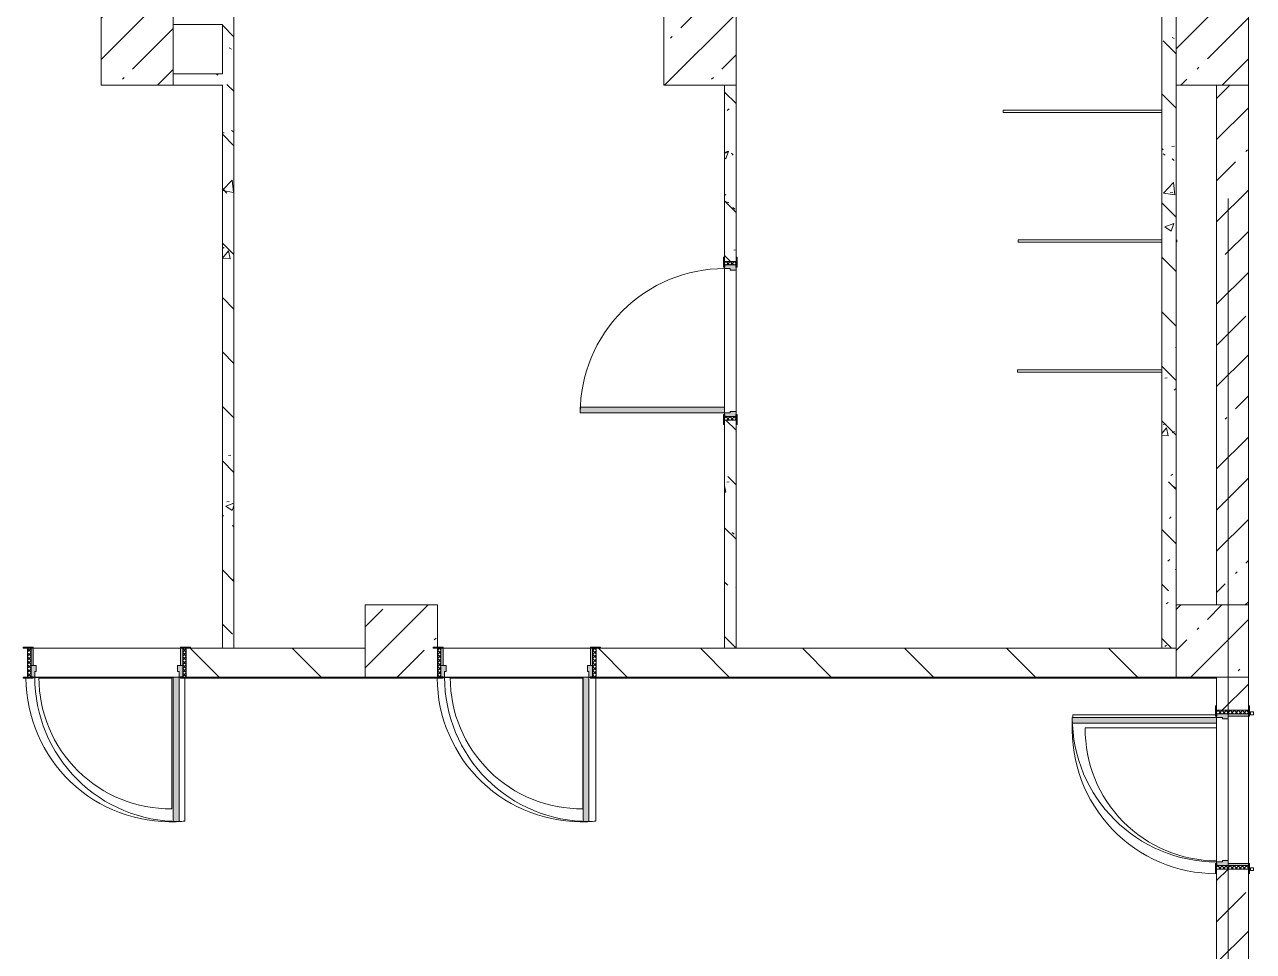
# Model space of a CAD drawing. Header units: millimetres. Extents: x 81731 to 272849, y -8553 to 29000.
# Drawn here: x 222058 to 230574, y 16700 to 23120 of the extents above; entities that cross this region are included whole.
import ezdxf

# ---------------------------------------------------------------- set-up
doc = ezdxf.new("R2010")
doc.units = ezdxf.units.MM
for name, color, linetype, lineweight, true_color in [('A-DOOR-4', 7, 'Continuous', 5, 0xe2e2e2), ('A-DOOR-5', 7, 'Continuous', 5, 0xaaaaaa), ('A-DOOR-FRAM-2', 7, 'Continuous', 5, 0xe2e2e2), ('A-DOOR-FRAM-4', 7, 'Continuous', 5, 0xaaaaaa), ('A-FLOR-1', 7, 'Continuous', 5, 0xaaaaaa), ('I-WALL-26', 7, 'Continuous', 5, 0x787878)]:
    doc.layers.add(name, color=color, linetype=linetype, lineweight=lineweight, true_color=true_color)
for name, color, linetype, lineweight in [('A-GENM-1', 7, 'Continuous', 5), ('A-WALL', 7, 'Continuous', 9), ('A-WALL-6', 7, 'Continuous', 5), ('I-WALL-24', 7, 'Continuous', 5), ('S-COLS-1', 7, 'Continuous', 5), ('Оси', 7, 'Continuous', 9)]:
    doc.layers.add(name, color=color, linetype=linetype, lineweight=lineweight)
pattern_1 = [(45, (145838.57, 0), (-285.1231, 285.1231), []), (45, (146123.7, 0), (-285.1231, 285.1231), [504.031, -100.806, 16.764, -84.042])]
pattern_2 = [(135, (145838.57, 0), (-377.1708, -377.1708), [533.4, -88.9, 17.78, -88.9]), (135, (145838.57, 376.94), (-377.1708, -377.1708), []), (50, (145838.57, 0), (637.6445, -55.7866), [66.675, -733.425]), (355, (145838.6, 0), (-123.3494, 668.699), [53.34, -586.74]), (100.451, (145891.7, -4.65), (514.299, 612.908), [56.665, -623.315]), (46.184, (145838.6, 177.8), (948.7764, -147.15), [100.012, -1100.137]), (96.636, (145917.6, 165.5), (830.909, 865.997), [84.998, -934.973]), (351.184, (145838.6, 177.8), (830.918, 865.988), [80.01, -880.11]), (21, (145927.47, 133.35), (530.6506, -357.9283), [66.675, -733.425]), (326, (145927.5, 133.35), (216.308, 644.6585), [53.34, -586.74]), (71.451, (145971.7, 103.5), (746.9596, 286.7243), [56.665, -623.315]), (37.5, (145838.57, 0), (10.81053, 295.9426), [16.764, -562.864, 16.764, -578.866, -588.962]), (37.5, (145838.57, 0), (10.81053, 295.9426), [-1175.258, 16.764, -572.198]), (7.5, (145838.57, 0), (233.8692, 350.6318), [16.764, -322.834, 16.764, -549.529, -224.472]), (7.5, (145838.57, 0), (233.8692, 350.6318), [-905.891, 16.764, -207.708]), (327.5, (145640.32, 0), (474.5678, -20.0513), [16.764, -205.486, 16.764, -676.656, -920.115]), (327.5, (145640.32, 0), (474.5678, -20.0513), [-915.67, 16.764, -903.351]), (317.5, (145551.42, 0), (518.4522, 88.9934), [16.764, -272.161, 16.764, -443.738, -653.415]), (317.5, (145551.42, 0), (518.4522, 88.9934), [-749.427, 16.764, -636.651])]

# ---------------------------------------------------------------- blocks, each defined once
blk = doc.blocks.new('BSC_Колонна _Прямоугольная - 500х500-23287078-2_4_3_птичка')
at = {"layer": 'S-COLS-1'}
h = blk.add_hatch(dxfattribs=at)
h.set_pattern_fill('FP_75', color=256, style=0, pattern_type=2)
h.set_pattern_definition([(45, (-84450, -22950), (-285.1231, 285.1231), []), (45, (-84164.88, -22950), (-285.1231, 285.1231), [504.031, -100.806, 16.764, -84.042])])
h.paths.add_polyline_path([(-250, -250), (250, -250), (250, 250), (-250, 250), (-250, -160)])
for p, q in [((250, 250), (-250, 250)), ((-250, 250), (-250, -250)), ((250, -250), (250, 250)), ((-250, -250), (250, -250))]:
    blk.add_line(p, q, dxfattribs=at)
blk = doc.blocks.new('BSC_Колонна _Прямоугольная - 500х500-V122-2_4_3_птичка')
at = {"layer": 'S-COLS-1'}
h = blk.add_hatch(dxfattribs=at)
h.set_pattern_fill('FP_94', color=256, style=0, pattern_type=2)
h.set_pattern_definition([(45, (-77000, -22950), (-285.1231, 285.1231), []), (45, (-76714.88, -22950), (-285.1231, 285.1231), [504.031, -100.806, 16.764, -84.042])])
h.paths.add_polyline_path([(-250, -250), (250, -250), (250, 250), (-250, 250), (-250, -160)])
for p, q in [((250, 250), (-250, 250)), ((-250, 250), (-250, -250)), ((250, -250), (250, 250)), ((-250, -250), (250, -250))]:
    blk.add_line(p, q, dxfattribs=at)
blk = doc.blocks.new('110_Дверь_СКБ_1Ст_Внутренняя1 - Д-4 1100x2100h_су мгн-V126-2_4_3_птичка')
at = {"layer": 'A-DOOR-4'}
h = blk.add_hatch(color=256, dxfattribs=at)
h.paths.add_polyline_path([(-512.5, 40), (-512.5, -40), (-477.5, -40), (-477.5, 0), (-487.5, 0), (-487.5, 40)])
h.paths.add_polyline_path([(502.5, 0), (502.5, -40), (537.5, -40), (537.5, 40), (512.5, 40), (512.5, 0)])
at = {"layer": 'A-DOOR-5'}
h = blk.add_hatch(dxfattribs=at)
h.set_pattern_fill('FP_8', color=256, style=0, pattern_type=2)
h.set_pattern_definition([(135, (1751.41, 104.685), (-14.14214, -14.14214), []), (225, (1751.41, 104.685), (14.14214, -14.14214), [])])
h.paths.add_polyline_path([(537.5, -40), (562.5, -40), (562.5, 40), (537.5, 40)])
at = {"layer": 'A-DOOR-FRAM-2'}
for points in [[(-487.5, 1040), (-487.5, 40), (-447.5, 40), (-447.5, 1040)], [(-567.5, 40), (-497.5, 40), (-497.5, 48), (-567.5, 48)], [(522.5, 40), (592.5, 40), (592.5, 48), (522.5, 48)], [(-567.5, -48), (-497.5, -48), (-497.5, -40), (-567.5, -40)], [(522.5, -48), (592.5, -48), (592.5, -40), (522.5, -40)]]:
    blk.add_hatch(color=256, dxfattribs=at).paths.add_polyline_path(points)
at = {"layer": 'A-DOOR-FRAM-4'}
h = blk.add_hatch(dxfattribs=at)
h.set_pattern_fill('FP_9', color=256, style=0, pattern_type=2)
h.set_pattern_definition([(45, (-371.384, 104.685), (-14.1421, 14.1421), []), (135, (-371.384, 104.685), (-14.1421, -14.1421), [])])
h.paths.add_polyline_path([(-537.5, -40), (-512.5, -40), (-512.5, 40), (-537.5, 40)])
at = {"layer": 'A-DOOR-5'}
for p, q in [((-487.5, 1040), (-487.5, 40)), ((-447.5, 1040), (-487.5, 1040)), ((-447.5, 40), (-447.5, 1040)), ((-487.5, 40), (-447.5, 40))]:
    blk.add_line(p, q, dxfattribs=at)
blk.add_arc((-487.5, 40), 1000, 360, 90, dxfattribs=at)
at = {"layer": 'A-DOOR-FRAM-4'}
for p, q in [((-497.5, 48), (-567.5, 48)), ((-567.5, 48), (-567.5, 40)), ((-567.5, 40), (-497.5, 40)), ((-512.5, 40), (-537.5, 40)), ((-537.5, 40), (-537.5, -40)), ((-487.5, 40), (-512.5, 40)), ((-512.5, 40), (-512.5, -40)), ((-512.5, -40), (-512.5, 40)), ((-497.5, 40), (-512.5, 40)), ((-512.5, 40), (-512.5, 39)), ((-512.5, 39), (-497.5, 39)), ((-497.5, 40), (-497.5, 48)), ((-497.5, 39), (-497.5, 40)), ((-487.5, 0), (-487.5, 40)), ((-477.5, 0), (-487.5, 0)), ((-477.5, -40), (-477.5, 0)), ((512.5, 0), (502.5, 0)), ((502.5, 0), (502.5, -40)), ((512.5, 40), (512.5, 0)), ((537.5, 40), (512.5, 40)), ((592.5, 48), (522.5, 48)), ((522.5, 48), (522.5, 40)), ((537.5, 40), (522.5, 40)), ((522.5, 40), (522.5, 39)), ((522.5, 40), (592.5, 40)), ((522.5, 39), (537.5, 39)), ((537.5, -40), (537.5, 40)), ((562.5, 40), (537.5, 40)), ((537.5, 40), (537.5, -40)), ((537.5, 39), (537.5, 40)), ((562.5, -40), (562.5, 40)), ((592.5, 40), (592.5, 48)), ((-497.5, -40), (-567.5, -40)), ((-567.5, -40), (-567.5, -48)), ((-567.5, -48), (-497.5, -48)), ((-537.5, -40), (-512.5, -40)), ((-497.5, -39), (-512.5, -39)), ((-512.5, -39), (-512.5, -40)), ((-512.5, -40), (-477.5, -40)), ((-512.5, -40), (-497.5, -40)), ((-497.5, -40), (-497.5, -39)), ((-497.5, -48), (-497.5, -40)), ((502.5, -40), (537.5, -40)), ((537.5, -39), (522.5, -39)), ((522.5, -39), (522.5, -40)), ((522.5, -40), (537.5, -40)), ((592.5, -40), (522.5, -40)), ((522.5, -40), (522.5, -48)), ((522.5, -48), (592.5, -48)), ((537.5, -40), (537.5, -39)), ((537.5, -40), (562.5, -40)), ((592.5, -48), (592.5, -40))]:
    blk.add_line(p, q, dxfattribs=at)
blk = doc.blocks.new('110_Дверь_СКБ_1Ст_Внутренняя1 - Д-4 1100x2100h_су мгн-32375332-2_4_3_птичка')
at = {"layer": 'A-DOOR-4'}
h = blk.add_hatch(color=256, dxfattribs=at)
h.paths.add_polyline_path([(512.5, 100), (512.5, 60), (502.5, 60), (502.5, 20), (537.5, 20), (537.5, 100)])
h.paths.add_polyline_path([(-487.5, 100), (-512.5, 100), (-512.5, 20), (-477.5, 20), (-477.5, 60), (-487.5, 60)])
at = {"layer": 'A-DOOR-5'}
h = blk.add_hatch(dxfattribs=at)
h.set_pattern_fill('FP_23', color=256, style=0, pattern_type=2)
h.set_pattern_definition([(135, (1751.41, 164.685), (-14.14214, -14.14214), []), (225, (1751.41, 164.685), (14.14214, -14.14214), [])])
h.paths.add_polyline_path([(562.5, 100), (537.5, 100), (537.5, -100), (562.5, -100)])
at = {"layer": 'A-DOOR-FRAM-2'}
for points in [[(-487.5, 1100), (-487.5, 100), (-447.5, 100), (-447.5, 1100)], [(-567.5, 108), (-567.5, 100), (-497.5, 100), (-497.5, 108)], [(592.5, 108), (522.5, 108), (522.5, 100), (592.5, 100)], [(-497.5, 20), (-512.5, 20), (-512.5, -100), (-497.5, -100)], [(537.5, 20), (522.5, 20), (522.5, -100), (537.5, -100)], [(-567.5, -100), (-567.5, -108), (-497.5, -108), (-497.5, -100)], [(592.5, -100), (522.5, -100), (522.5, -108), (592.5, -108)]]:
    blk.add_hatch(color=256, dxfattribs=at).paths.add_polyline_path(points)
at = {"layer": 'A-DOOR-FRAM-4'}
h = blk.add_hatch(dxfattribs=at)
h.set_pattern_fill('FP_24', color=256, style=0, pattern_type=2)
h.set_pattern_definition([(45, (-371.384, 164.685), (-14.1421, 14.1421), []), (135, (-371.384, 164.685), (-14.1421, -14.1421), [])])
h.paths.add_polyline_path([(-512.5, 100), (-537.5, 100), (-537.5, -100), (-512.5, -100)])
at = {"layer": 'A-DOOR-5'}
for p, q in [((-487.5, 1100), (-487.5, 100)), ((-447.5, 1100), (-487.5, 1100)), ((-447.5, 100), (-447.5, 1100)), ((-487.5, 100), (-447.5, 100))]:
    blk.add_line(p, q, dxfattribs=at)
blk.add_arc((-487.5, 100), 1000, 360, 90, dxfattribs=at)
at = {"layer": 'A-DOOR-FRAM-4'}
for p, q in [((-497.5, 108), (-567.5, 108)), ((-567.5, 108), (-567.5, 100)), ((-567.5, 100), (-497.5, 100)), ((-512.5, 100), (-537.5, 100)), ((-537.5, 100), (-537.5, -100)), ((-487.5, 100), (-512.5, 100)), ((-512.5, 100), (-512.5, 20)), ((-512.5, -100), (-512.5, 100)), ((-497.5, 100), (-512.5, 100)), ((-512.5, 100), (-512.5, 99)), ((-512.5, 99), (-497.5, 99)), ((-497.5, 100), (-497.5, 108)), ((-497.5, 99), (-497.5, 100)), ((-487.5, 60), (-487.5, 100)), ((512.5, 100), (512.5, 60)), ((537.5, 100), (512.5, 100)), ((592.5, 108), (522.5, 108)), ((522.5, 108), (522.5, 100)), ((537.5, 100), (522.5, 100)), ((522.5, 100), (522.5, 99)), ((522.5, 100), (592.5, 100)), ((522.5, 99), (537.5, 99)), ((537.5, 20), (537.5, 100)), ((562.5, 100), (537.5, 100)), ((537.5, 100), (537.5, -100)), ((537.5, 99), (537.5, 100)), ((562.5, -100), (562.5, 100)), ((592.5, 100), (592.5, 108)), ((-512.5, 20), (-477.5, 20)), ((-497.5, 20), (-512.5, 20)), ((-512.5, 20), (-512.5, -100)), ((-497.5, -100), (-497.5, 20)), ((-477.5, 60), (-487.5, 60)), ((-477.5, 20), (-477.5, 60)), ((512.5, 60), (502.5, 60)), ((502.5, 60), (502.5, 20)), ((502.5, 20), (537.5, 20)), ((537.5, 20), (522.5, 20)), ((522.5, 20), (522.5, -100)), ((537.5, -100), (537.5, 20)), ((-497.5, -100), (-567.5, -100)), ((-567.5, -100), (-567.5, -108)), ((-567.5, -108), (-497.5, -108)), ((-537.5, -100), (-512.5, -100)), ((-512.5, -100), (-497.5, -100)), ((-497.5, -108), (-497.5, -100)), ((522.5, -100), (537.5, -100)), ((592.5, -100), (522.5, -100)), ((522.5, -100), (522.5, -108)), ((522.5, -108), (592.5, -108)), ((537.5, -100), (562.5, -100)), ((592.5, -108), (592.5, -100))]:
    blk.add_line(p, q, dxfattribs=at)
blk = doc.blocks.new('131_Сантехническая перегородка - СП-2-29831410-2_4_3_птичка')
at = {"layer": 'A-GENM-1'}
for p, q in [((0, 8), (1100, 8)), ((1100, 8), (1100, -8)), ((1100, -8), (0, -8))]:
    blk.add_line(p, q, dxfattribs=at)
blk = doc.blocks.new('131_Сантехническая перегородка - СП-2-16286057-2_4_3_птичка')
at = {"layer": 'A-GENM-1'}
for p, q in [((0, 8), (995.7, 8)), ((0, 8), (0, -8)), ((1100, 8), (1100, -8)), ((995.7, -8), (0, -8))]:
    blk.add_line(p, q, dxfattribs=at)
blk = doc.blocks.new('131_Сантехническая перегородка - СП-2-V129-2_4_3_птичка')
at = {"layer": 'A-GENM-1'}
for p, q in [((0, 8), (1000.7, 8)), ((0, 8), (0, -8)), ((1000.7, -8), (0, -8))]:
    blk.add_line(p, q, dxfattribs=at)
blk = doc.blocks.new('110_Дверь_СКБ_1Ст_Внутренняя1 - Д-4 _л_ 1100x2100h_су мгн-V154-2_4_3_птичка')
at = {"layer": 'A-DOOR-4'}
h = blk.add_hatch(color=256, dxfattribs=at)
h.paths.add_polyline_path([(-512.5, 110), (-512.5, 30), (-477.5, 30), (-477.5, 70), (-487.5, 70), (-487.5, 110)])
h.paths.add_polyline_path([(502.5, 70), (502.5, 30), (537.5, 30), (537.5, 110), (512.5, 110), (512.5, 70)])
at = {"layer": 'A-DOOR-5'}
h = blk.add_hatch(dxfattribs=at)
h.set_pattern_fill('FP_21', color=256, style=0, pattern_type=2)
h.set_pattern_definition([(135, (1751.41, 174.685), (-14.14214, -14.14214), []), (225, (1751.41, 174.685), (14.14214, -14.14214), [])])
h.paths.add_polyline_path([(537.5, -110), (562.5, -110), (562.5, 110), (537.5, 110)])
at = {"layer": 'A-DOOR-FRAM-2'}
for points in [[(472.5, 110), (512.5, 110), (512.5, 1110), (472.5, 1110), (472.5, 401.4)], [(-567.5, 110), (-497.5, 110), (-497.5, 118), (-567.5, 118)], [(522.5, 110), (592.5, 110), (592.5, 118), (522.5, 118)], [(-512.5, 30), (-512.5, -110), (-497.5, -110), (-497.5, 30)], [(522.5, -110), (537.5, -110), (537.5, 30), (522.5, 30)], [(-567.5, -118), (-497.5, -118), (-497.5, -110), (-567.5, -110)], [(522.5, -118), (592.5, -118), (592.5, -110), (522.5, -110)]]:
    blk.add_hatch(color=256, dxfattribs=at).paths.add_polyline_path(points)
at = {"layer": 'A-DOOR-FRAM-4'}
h = blk.add_hatch(dxfattribs=at)
h.set_pattern_fill('FP_22', color=256, style=0, pattern_type=2)
h.set_pattern_definition([(45, (-371.384, 174.685), (-14.1421, 14.1421), []), (135, (-371.384, 174.685), (-14.1421, -14.1421), [])])
h.paths.add_polyline_path([(-537.5, 110), (-537.5, -110), (-512.5, -110), (-512.5, 110)])
at = {"layer": 'A-DOOR-5'}
for p, q in [((512.5, 1110), (472.5, 1110)), ((472.5, 1110), (472.5, 110)), ((512.5, 110), (512.5, 1110)), ((472.5, 110), (512.5, 110))]:
    blk.add_line(p, q, dxfattribs=at)
blk.add_arc((512.5, 110), 1000, 90, 180, dxfattribs=at)
at = {"layer": 'A-DOOR-FRAM-4'}
for p, q in [((-497.5, 118), (-567.5, 118)), ((-567.5, 118), (-567.5, 110)), ((-567.5, 110), (-497.5, 110)), ((-512.5, 110), (-537.5, 110)), ((-537.5, 110), (-537.5, -110)), ((-487.5, 110), (-512.5, 110)), ((-512.5, 110), (-512.5, 30)), ((-512.5, -110), (-512.5, 110)), ((-497.5, 110), (-512.5, 110)), ((-512.5, 110), (-512.5, 109)), ((-512.5, 109), (-497.5, 109)), ((-497.5, 110), (-497.5, 118)), ((-497.5, 109), (-497.5, 110)), ((-487.5, 70), (-487.5, 110)), ((512.5, 110), (512.5, 70)), ((537.5, 110), (512.5, 110)), ((592.5, 118), (522.5, 118)), ((522.5, 118), (522.5, 110)), ((537.5, 110), (522.5, 110)), ((522.5, 110), (522.5, 109)), ((522.5, 110), (592.5, 110)), ((522.5, 109), (537.5, 109)), ((537.5, 30), (537.5, 110)), ((562.5, 110), (537.5, 110)), ((537.5, 110), (537.5, -110)), ((537.5, 109), (537.5, 110)), ((562.5, -110), (562.5, 110)), ((592.5, 110), (592.5, 118)), ((-512.5, 30), (-477.5, 30)), ((-497.5, 30), (-512.5, 30)), ((-512.5, 30), (-512.5, -110)), ((-497.5, -110), (-497.5, 30)), ((-477.5, 70), (-487.5, 70)), ((-477.5, 30), (-477.5, 70)), ((512.5, 70), (502.5, 70)), ((502.5, 70), (502.5, 30)), ((502.5, 30), (537.5, 30)), ((537.5, 30), (522.5, 30)), ((522.5, 30), (522.5, -110)), ((537.5, -110), (537.5, 30)), ((-497.5, -110), (-567.5, -110)), ((-567.5, -110), (-567.5, -118)), ((-567.5, -118), (-497.5, -118)), ((-537.5, -110), (-512.5, -110)), ((-512.5, -110), (-497.5, -110)), ((-497.5, -118), (-497.5, -110)), ((522.5, -110), (537.5, -110)), ((592.5, -110), (522.5, -110)), ((522.5, -110), (522.5, -118)), ((522.5, -118), (592.5, -118)), ((537.5, -110), (562.5, -110)), ((592.5, -118), (592.5, -110))]:
    blk.add_line(p, q, dxfattribs=at)
blk = doc.blocks.new('BSC_Колонна _Прямоугольная - 500х500-V173-2_4_3_птичка')
at = {"layer": 'S-COLS-1'}
h = blk.add_hatch(dxfattribs=at)
h.set_pattern_fill('FP_128', color=256, style=0, pattern_type=2)
h.set_pattern_definition([(45, (-78830, -18850), (-285.1231, 285.1231), []), (45, (-78544.88, -18850), (-285.1231, 285.1231), [504.031, -100.806, 16.764, -84.042])])
h.paths.add_polyline_path([(-206.5, -250), (250, -250), (250, -50), (220, -50), (220, -42), (250, -42), (250, 250), (-250, 250), (-250, -250)])
for p, q in [((250, 250), (-250, 250)), ((-250, 250), (-250, -250)), ((250, -42), (250, 250)), ((-250, -250), (220, -250))]:
    blk.add_line(p, q, dxfattribs=at)
blk = doc.blocks.new('BSC_Колонна _Прямоугольная - 500х500-V174-2_4_3_птичка')
at = {"layer": 'S-COLS-1'}
h = blk.add_hatch(dxfattribs=at)
h.set_pattern_fill('FP_129', color=256, style=0, pattern_type=2)
h.set_pattern_definition([(45, (-84450, -18850), (-285.1231, 285.1231), []), (45, (-84164.88, -18850), (-285.1231, 285.1231), [504.031, -100.806, 16.764, -84.042])])
h.paths.add_polyline_path([(-250, -250), (250, -250), (250, 250), (-250, 250), (-250, -109.1)])
for p, q in [((250, 250), (-250, 250)), ((-250, 250), (-250, -250)), ((250, -250), (250, 250)), ((-250, -250), (250, -250))]:
    blk.add_line(p, q, dxfattribs=at)
blk = doc.blocks.new('BSC_Колонна _Прямоугольная - 500х500-V175-2_4_3_птичка')
at = {"layer": 'S-COLS-1'}
h = blk.add_hatch(dxfattribs=at)
h.set_pattern_fill('FP_130', color=256, style=0, pattern_type=2)
h.set_pattern_definition([(45, (-80900, -22950), (-285.1231, 285.1231), []), (45, (-80614.88, -22950), (-285.1231, 285.1231), [504.031, -100.806, 16.764, -84.042])])
h.paths.add_polyline_path([(-250, -250), (250, -250), (250, 250), (-250, 250), (-250, -160)])
for p, q in [((250, 250), (-250, 250)), ((-250, 250), (-250, -250)), ((250, -250), (250, 250)), ((-250, -250), (250, -250))]:
    blk.add_line(p, q, dxfattribs=at)

msp = doc.modelspace()

# ---------------------------------------------------------------- hatches: boundary and pattern name
at = {"layer": 'I-WALL-24'}
h = msp.add_hatch(dxfattribs=at)
h.set_pattern_fill('FP_74', color=256, style=0, pattern_type=2)
h.set_pattern_definition(pattern_1)
h.paths.add_polyline_path([(230538.6, 15150), (230538.6, 15530), (230318.6, 15530), (230318.6, 15150)])
h.paths.add_polyline_path([(230318.6, 18570), (230538.6, 18570), (230538.6, 18600), (230318.6, 18600)])
h.paths.add_polyline_path([(230318.6, 19100), (230538.6, 19100), (230538.6, 22700), (230318.6, 22700), (230318.6, 19319.3)])
h.paths.add_polyline_path([(230442.7, 23200), (230538.6, 23200), (230538.6, 26600), (230318.6, 26600), (230318.6, 23200)])
h = msp.add_hatch(dxfattribs=at)
h.set_pattern_fill('FP_77', color=256, style=0, pattern_type=2)
h.set_pattern_definition([(135, (145838.57, 0), (-353.5534, -353.5534), [])])
h.paths.add_polyline_path([(228172.2, 18600), (230038.6, 18600), (230038.6, 18800), (226018.6, 18800), (226018.6, 18600), (226317.1, 18600)])
h.paths.add_polyline_path([(223208.6, 18600), (224418.6, 18600), (224418.6, 18800), (223178.6, 18800), (223178.6, 18600)])
h.paths.add_polyline_path([(212598.6, 18600), (219378.6, 18600), (219378.6, 18800), (212598.6, 18800)])
h.paths.add_polyline_path([(219878.6, 18600), (222078.6, 18600), (222078.6, 18800), (219878.6, 18800), (219878.6, 18681)])
h = msp.add_hatch(dxfattribs=at)
h.set_pattern_fill('FP_74', color=256, style=0, pattern_type=2)
h.set_pattern_definition(pattern_1)
h.paths.add_polyline_path([(230318.6, 15530), (230538.6, 15530), (230538.6, 17270), (230318.6, 17270), (230318.6, 15848.6)])
h.paths.add_polyline_path([(230538.6, 18370), (230538.6, 18570), (230318.6, 18570), (230318.6, 18370)])
at = {"layer": 'I-WALL-26'}
h = msp.add_hatch(dxfattribs=at)
h.set_pattern_fill('FP_81', color=256, style=0, pattern_type=2)
h.set_pattern_definition(pattern_2)
h.paths.add_polyline_path([(223428.6, 18800), (223508.6, 18800), (223508.6, 26900), (223428.6, 26900), (223428.6, 20476.2)])
h = msp.add_hatch(dxfattribs=at)
h.set_pattern_fill('FP_81', color=256, style=0, pattern_type=2)
h.set_pattern_definition(pattern_2)
h.paths.add_polyline_path([(230027.2, 18800), (230038.6, 18800), (230038.6, 26900), (229939.3, 26900), (229939.3, 18800)])
h = msp.add_hatch(dxfattribs=at)
h.set_pattern_fill('FP_81', color=256, style=0, pattern_type=2)
h.set_pattern_definition(pattern_2)
h.paths.add_polyline_path([(223428.6, 22700), (223428.6, 22780), (223088.6, 22780), (223088.6, 22700)])
h = msp.add_hatch(dxfattribs=at)
h.set_pattern_fill('FP_81', color=256, style=0, pattern_type=2)
h.set_pattern_definition(pattern_2)
h.paths.add_polyline_path([(226988.6, 18800), (226988.6, 20380), (226908.6, 20380), (226908.6, 18800)])
h.paths.add_polyline_path([(226908.6, 21480), (226988.6, 21480), (226988.6, 22700), (226908.6, 22700), (226908.6, 21510)])

# ---------------------------------------------------------------- linework, layer by layer
at = {"layer": 'A-FLOR-1'}
for p, q in [((222157.4, 18596.6), (222118.6, 18596.6)), ((223077.4, 18592.9), (222157.7, 18592.9)), ((223088.6, 18597.6), (223077.4, 18597.6)), ((223077.4, 18597.6), (223077.4, 17687.6)), ((223138.6, 18597.6), (223128.6, 18597.6)), ((223167.4, 17602.6), (223167.4, 18592)), ((224888.6, 18592.9), (223208.6, 18592.9)), ((225007.4, 18596.6), (224958.6, 18596.6)), ((225927.4, 18592.9), (225007.7, 18592.9)), ((225927.4, 18597.6), (225927.4, 17687.6)), ((225978.6, 18597.6), (225968.6, 18597.6)), ((226017.4, 17602.6), (226017.4, 18592)), ((230318.6, 18592.9), (226048.6, 18592.9)), ((230310.6, 18338.2), (229322.6, 18338.2)), ((230317.6, 18320), (230317.6, 18330)), ((229407.7, 18248.2), (230317.6, 18248.2)), ((230317.6, 18248.2), (230317.6, 18280)), ((230316.6, 17310), (230316.6, 17328.2))]:
    msp.add_line(p, q, dxfattribs=at)
for centre, radius, start, end in [((223067.4, 18597.6), 1000, 180.32046, 272.39422), ((223067.4, 18597.6), 910, 180.06296, 270.62964), ((225917.4, 18597.6), 1000, 180.32046, 272.39422), ((225917.4, 18597.6), 910, 180.06296, 270.62964), ((230317.6, 18238.2), 1000, 174.26083, 175.30446), ((230317.6, 18238.2), 1000, 177.59974, 269.9427), ((230317.6, 18238.2), 910, 179.37036, 269.93704), ((223067.4, 18597.6), 1000, 273.50823, 275.73917), ((225917.4, 18597.6), 1000, 272.93441, 275.73917)]:
    msp.add_arc(centre, radius, start, end, dxfattribs=at)
at = {"layer": 'A-WALL'}
for p, q in [((223428.6, 18800), (223508.6, 18800)), ((226908.6, 18800), (226988.6, 18800)), ((229939.3, 18800), (230038.6, 18800))]:
    msp.add_line(p, q, dxfattribs=at)
at = {"layer": 'A-WALL-6'}
for p, q in [((230573.6, 18358.5), (230553.6, 18358.5)), ((230553.6, 18358.5), (230553.6, 18338.5)), ((230553.6, 18338.5), (230573.6, 18338.5)), ((230573.6, 18338.5), (230573.6, 18358.5)), ((230573.6, 17280), (230553.6, 17280)), ((230553.6, 17280), (230553.6, 17260)), ((230553.6, 17260), (230573.6, 17260)), ((230573.6, 17260), (230573.6, 17280))]:
    msp.add_line(p, q, dxfattribs=at)
at = {"layer": 'I-WALL-24'}
for p, q in [((223508.6, 18800), (223508.6, 26900)), ((229939.3, 23420), (229939.3, 18800)), ((223088.6, 23120), (223428.6, 23120)), ((223428.6, 23120), (223428.6, 22780)), ((223428.6, 22780), (223088.6, 22780)), ((223088.6, 22700), (223428.6, 22700)), ((223428.6, 22700), (223428.6, 18800)), ((226908.6, 22700), (226908.6, 21510)), ((226988.6, 21510), (226988.6, 22700)), ((230039.3, 19100), (230039.3, 22700)), ((230318.6, 22700), (230318.6, 19100)), ((230538.6, 19100), (230538.6, 22700)), ((226908.6, 20470), (226908.6, 21430)), ((226988.6, 21420), (226988.6, 20440)), ((226908.6, 20350), (226908.6, 18800)), ((226988.6, 18800), (226988.6, 20350)), ((222118.6, 18800), (223138.6, 18800)), ((223428.6, 18800), (223208.6, 18800)), ((224418.6, 18800), (223508.6, 18800)), ((224958.6, 18800), (225978.6, 18800)), ((226908.6, 18800), (226048.6, 18800)), ((229939.3, 18800), (226988.6, 18800)), ((223088.6, 18600), (222128.6, 18600)), ((223208.6, 18600), (224418.6, 18600)), ((225928.6, 18600), (224968.6, 18600)), ((226048.6, 18600), (230038.6, 18600)), ((230318.6, 18600), (230318.6, 18570)), ((230318.6, 18570), (230318.6, 18400)), ((230538.6, 18570), (230538.6, 18600)), ((230538.6, 18400), (230538.6, 18570)), ((230538.6, 18330), (230538.6, 17310)), ((230318.6, 17320), (230318.6, 18280)), ((230318.6, 17240), (230318.6, 16130)), ((230538.6, 11550), (230538.6, 17240))]:
    msp.add_line(p, q, dxfattribs=at)
at = {"layer": 'Оси'}
msp.add_line((230398.6, 10029.8), (230398.6, 21915.1), dxfattribs=at)

# ---------------------------------------------------------------- block references
at = {"layer": 'A-DOOR-5'}
for name, p, rotation in [('110_Дверь_СКБ_1Ст_Внутренняя1 - Д-4 1100x2100h_су мгн-V126-2_4_3_птичка', (226948.6, 20917.5), 89.99999999999984), ('110_Дверь_СКБ_1Ст_Внутренняя1 - Д-4 1100x2100h_су мгн-32375332-2_4_3_птичка', (222641.1, 18700), 180), ('110_Дверь_СКБ_1Ст_Внутренняя1 - Д-4 1100x2100h_су мгн-32375332-2_4_3_птичка', (225481.1, 18700), 180), ('110_Дверь_СКБ_1Ст_Внутренняя1 - Д-4 _л_ 1100x2100h_су мгн-V154-2_4_3_птичка', (230428.6, 17807.5), 89.9999999999999)]:
    msp.add_blockref(name, p, dxfattribs=dict(at, rotation=rotation))
at = {"layer": 'A-GENM-1', "rotation": 180}
msp.add_blockref('131_Сантехническая перегородка - СП-2-29831410-2_4_3_птичка', (229939.3, 22520), dxfattribs=at)
at = {"layer": 'A-GENM-1'}
for name, p in [('131_Сантехническая перегородка - СП-2-16286057-2_4_3_птичка', (228943.6, 21620)), ('131_Сантехническая перегородка - СП-2-V129-2_4_3_птичка', (228938.6, 20720))]:
    msp.add_blockref(name, p, dxfattribs=at)
at = {"layer": 'S-COLS-1'}
for name, p in [('BSC_Колонна _Прямоугольная - 500х500-V122-2_4_3_птичка', (222838.6, 22950)), ('BSC_Колонна _Прямоугольная - 500х500-V175-2_4_3_птичка', (226738.6, 22950)), ('BSC_Колонна _Прямоугольная - 500х500-23287078-2_4_3_птичка', (230288.6, 22950)), ('BSC_Колонна _Прямоугольная - 500х500-V173-2_4_3_птичка', (224668.6, 18850)), ('BSC_Колонна _Прямоугольная - 500х500-V174-2_4_3_птичка', (230288.6, 18850))]:
    msp.add_blockref(name, p, dxfattribs=at)

doc.saveas('drawing.dxf')
